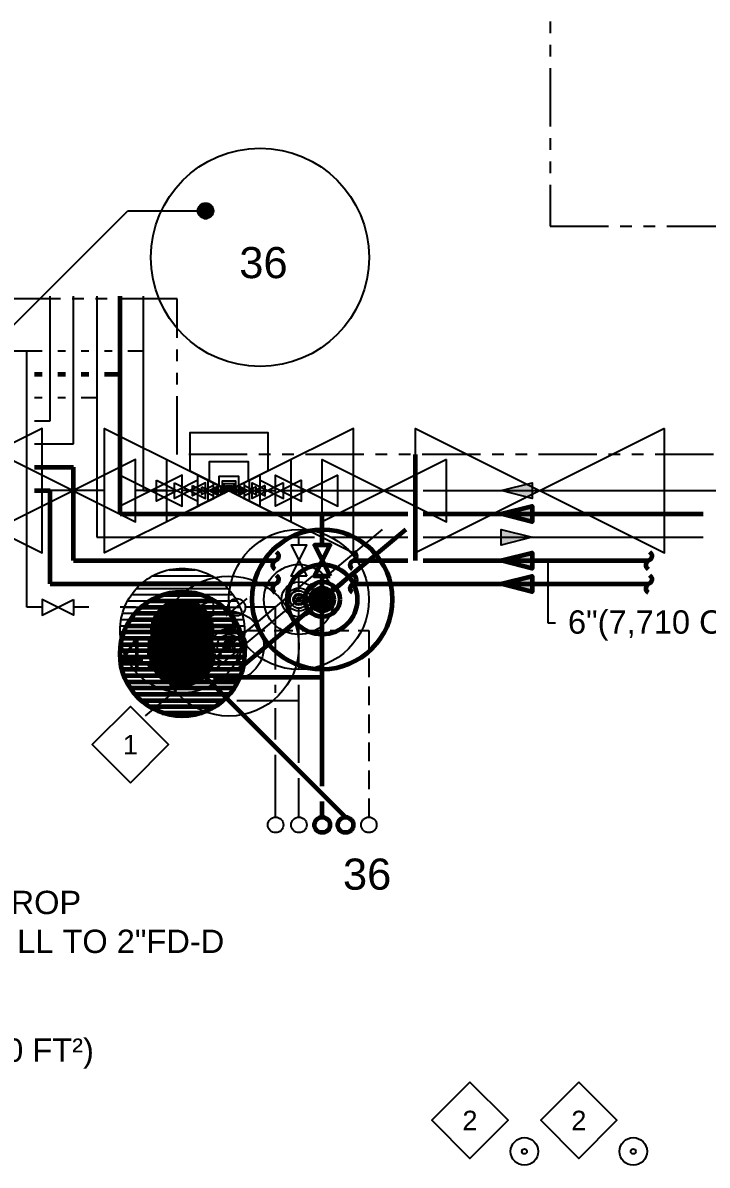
# Model space of a CAD drawing. Extents: x -3677 to 22148, y -333 to 1817.
# Drawn here: x -779.5 to -515.5, y 53.4 to 494.3 of the extents above; entities that cross this region are included whole.
import ezdxf
from ezdxf import colors
from ezdxf.entities.mleader import LeaderData, LeaderLine
from ezdxf.enums import TextEntityAlignment as Align
from ezdxf.math import Vec2, Vec3

# ---------------------------------------------------------------- set-up
doc = ezdxf.new("R2010")
doc.units = 0
doc.header["$LTSCALE"] = 36
doc.header["$MEASUREMENT"] = 0
doc.linetypes.add('PHANTOM2', pattern=[1.25, 0.625, -0.125, 0.125, -0.125, 0.125, -0.125])
doc.linetypes.add('VENT', pattern=[0.3, 0.2, -0.1])
for name, color, linetype in [('G-ANNO-TEXT', 70, 'Continuous'), ('G-ANNO-TEXT @ 96', 70, 'Continuous'), ('P-14HW-N', 3, 'Continuous'), ('P-14HWC-N', 2, 'Continuous'), ('P-HW-N', 1, 'Continuous'), ('P-HW-N @ 1 (1)', 1, 'Continuous'), ('P-HW-N @ 1 (2)', 1, 'Continuous'), ('P-HW-N @ 12', 1, 'Continuous'), ('P-HW-N @ 128', 1, 'Continuous'), ('P-HW-N @ 16', 1, 'Continuous'), ('P-HW-N @ 192', 1, 'Continuous'), ('P-HW-N @ 2', 1, 'Continuous'), ('P-HW-N @ 24', 1, 'Continuous'), ('P-HW-N @ 384', 1, 'Continuous'), ('P-HW-N @ 4', 1, 'Continuous'), ('P-HW-N @ 48', 1, 'Continuous'), ('P-HW-N @ 64', 1, 'Continuous'), ('P-HW-N @ 768', 1, 'Continuous'), ('P-HW-N @ 8', 1, 'Continuous'), ('P-HW-N @ 96', 1, 'Continuous'), ('P-HWC-N', 2, 'Continuous'), ('P-HWC-N @ 1 (1)', 2, 'Continuous'), ('P-HWC-N @ 1 (2)', 2, 'Continuous'), ('P-HWC-N @ 12', 2, 'Continuous'), ('P-HWC-N @ 128', 2, 'Continuous'), ('P-HWC-N @ 16', 2, 'Continuous'), ('P-HWC-N @ 192', 2, 'Continuous'), ('P-HWC-N @ 2', 2, 'Continuous'), ('P-HWC-N @ 24', 2, 'Continuous'), ('P-HWC-N @ 384', 2, 'Continuous'), ('P-HWC-N @ 4', 2, 'Continuous'), ('P-HWC-N @ 48', 2, 'Continuous'), ('P-HWC-N @ 64', 2, 'Continuous'), ('P-HWC-N @ 768', 2, 'Continuous'), ('P-HWC-N @ 8', 2, 'Continuous'), ('P-HWC-N @ 96', 2, 'Continuous'), ('P-SANV-N', 5, 'VENT'), ('P-SANV-N @ 1 (1)', 5, 'VENT'), ('P-SANV-N @ 1 (2)', 5, 'VENT'), ('P-SANV-N @ 12', 5, 'VENT'), ('P-SANV-N @ 128', 5, 'VENT'), ('P-SANV-N @ 16', 5, 'VENT'), ('P-SANV-N @ 192', 5, 'VENT'), ('P-SANV-N @ 2', 5, 'VENT'), ('P-SANV-N @ 24', 5, 'VENT'), ('P-SANV-N @ 384', 5, 'VENT'), ('P-SANV-N @ 4', 5, 'VENT'), ('P-SANV-N @ 48', 5, 'VENT'), ('P-SANV-N @ 64', 5, 'VENT'), ('P-SANV-N @ 768', 5, 'VENT'), ('P-SANV-N @ 8', 5, 'VENT'), ('P-SANV-N @ 96', 5, 'VENT'), ('P-STRM-N', 2, 'Continuous'), ('P-STRM-N @ 96', 2, 'Continuous')]:
    doc.layers.add(name, color=color, linetype=linetype)
for name, color, linetype, lineweight in [('P-CW-N', 4, 'Continuous', 60), ('P-CW-N @ 1 (1)', 4, 'Continuous', 60), ('P-CW-N @ 1 (2)', 4, 'Continuous', 60), ('P-CW-N @ 12', 4, 'Continuous', 60), ('P-CW-N @ 128', 4, 'Continuous', 60), ('P-CW-N @ 16', 4, 'Continuous', 60), ('P-CW-N @ 192', 4, 'Continuous', 60), ('P-CW-N @ 2', 4, 'Continuous', 60), ('P-CW-N @ 24', 4, 'Continuous', 60), ('P-CW-N @ 384', 4, 'Continuous', 60), ('P-CW-N @ 4', 4, 'Continuous', 60), ('P-CW-N @ 48', 4, 'Continuous', 60), ('P-CW-N @ 64', 4, 'Continuous', 60), ('P-CW-N @ 768', 4, 'Continuous', 60), ('P-CW-N @ 8', 4, 'Continuous', 60), ('P-CW-N @ 96', 4, 'Continuous', 60), ('P-GAS-N', 3, 'Continuous', 60), ('P-GAS-N @ 96', 3, 'Continuous', 60), ('P-SAN-N', 6, 'Continuous', 60), ('P-SAN-N @ 1 (1)', 6, 'Continuous', 60), ('P-SAN-N @ 1 (2)', 6, 'Continuous', 60), ('P-SAN-N @ 12', 6, 'Continuous', 60), ('P-SAN-N @ 128', 6, 'Continuous', 60), ('P-SAN-N @ 16', 6, 'Continuous', 60), ('P-SAN-N @ 192', 6, 'Continuous', 60), ('P-SAN-N @ 2', 6, 'Continuous', 60), ('P-SAN-N @ 24', 6, 'Continuous', 60), ('P-SAN-N @ 384', 6, 'Continuous', 60), ('P-SAN-N @ 4', 6, 'Continuous', 60), ('P-SAN-N @ 48', 6, 'Continuous', 60), ('P-SAN-N @ 64', 6, 'Continuous', 60), ('P-SAN-N @ 768', 6, 'Continuous', 60), ('P-SAN-N @ 8', 6, 'Continuous', 60), ('P-SAN-N @ 96', 6, 'Continuous', 60)]:
    doc.layers.add(name, color=color, linetype=linetype, lineweight=lineweight)
doc.layers.add('P-SAN-DFU', color=7, linetype='Continuous', plot=False)
doc.styles.add('Arial', font='arial.ttf')
doc.dimstyles.new('Loop096', dxfattribs={"dimscale": 0, "dimtxt": 0.09375, "dimasz": 0.03125, "dimexe": 0.0625, "dimexo": 0.0625, "dimgap": 0.09375, "dimtad": 1, "dimdec": 4, "dimzin": 3, "dimdsep": 46, "dimlunit": 4, "dimtxsty": 'Arial', "dimblk": 'OBLIQUE', "dimcen": 0.09375, "dimdle": 0.0625, "dimclrd": 256, "dimclre": 256, "dimclrt": 256, "dimadec": 4, "dimazin": 0, "dimtfac": 0.8, "dimtdec": 4, "dimtix": 1, "dimtofl": 0, "dimtmove": 1, "dimatfit": 0, "dimldrblk": 'LeaderNoteBlock', "dimfxl": 1, "dimfrac": 1, "dimtolj": 1, "dimtzin": 0, "dimlwd": -1, "dimlwe": -1, "dimarcsym": 0})

# ---------------------------------------------------------------- blocks, each defined once
blk = doc.blocks.new('*U4')
blk.add_circle((0, 0), 0.0312)
blk = doc.blocks.new('DIAMOND TAG')
blk.add_lwpolyline([(0, -0.1533), (0.1533, 0), (0, 0.1533), (-0.1533, 0)], close=True)
at = {"style": 'Arial'}
blk.add_attdef('XXX', text='', height=0.0781, dxfattribs=at).set_placement((0, 0), align=Align.MIDDLE)
blk = doc.blocks.new('*U3')
h = blk.add_hatch()
h.set_pattern_fill('ANSI31', color=256, scale=0.025, angle=135)
edge = h.paths.add_edge_path()
edge.add_arc((0, 0), 0.03125, 0, 360)
blk.add_circle((0, 0), 0.03125)
blk = doc.blocks.new('continuation')
blk.add_lwpolyline([(-0.0028, -0.0347, -0.625102), (0, 0, 0.625102), (0.0028, 0.0347)], format="xyb")
blk = doc.blocks.new('*U167')
at = {"layer": 'P-SAN-N @ 1 (1)'}
blk.add_blockref('*U3', (-718, 250.73), dxfattribs=at)
at = {"layer": 'P-SAN-N @ 1 (2)'}
blk.add_blockref('*U3', (-718, 250.73), dxfattribs=at)
at = {"layer": 'P-SAN-N @ 12', "xscale": 12, "yscale": 12, "zscale": 12}
blk.add_blockref('*U3', (-718, 250.73), dxfattribs=at)
at = {"layer": 'P-SAN-N @ 128', "xscale": 128, "yscale": 128, "zscale": 128}
blk.add_blockref('*U3', (-718, 250.73), dxfattribs=at)
at = {"layer": 'P-SAN-N @ 16', "xscale": 16, "yscale": 16, "zscale": 16}
blk.add_blockref('*U3', (-718, 250.73), dxfattribs=at)
at = {"layer": 'P-SAN-N @ 192', "xscale": 192, "yscale": 192, "zscale": 192}
blk.add_blockref('*U3', (-718, 250.73), dxfattribs=at)
at = {"layer": 'P-SAN-N @ 2', "xscale": 2, "yscale": 2, "zscale": 2}
blk.add_blockref('*U3', (-718, 250.73), dxfattribs=at)
at = {"layer": 'P-SAN-N @ 24', "xscale": 24, "yscale": 24, "zscale": 24}
blk.add_blockref('*U3', (-718, 250.73), dxfattribs=at)
at = {"layer": 'P-SAN-N @ 384', "xscale": 384, "yscale": 384, "zscale": 384}
blk.add_blockref('*U3', (-718, 250.73), dxfattribs=at)
at = {"layer": 'P-SAN-N @ 4', "xscale": 4, "yscale": 4, "zscale": 4}
blk.add_blockref('*U3', (-718, 250.73), dxfattribs=at)
at = {"layer": 'P-SAN-N @ 48', "xscale": 48, "yscale": 48, "zscale": 48}
blk.add_blockref('*U3', (-718, 250.73), dxfattribs=at)
at = {"layer": 'P-SAN-N @ 64', "xscale": 64, "yscale": 64, "zscale": 64}
blk.add_blockref('*U3', (-718, 250.73), dxfattribs=at)
at = {"layer": 'P-SAN-N @ 768', "xscale": 768, "yscale": 768, "zscale": 768}
blk.add_blockref('*U3', (-718, 250.73), dxfattribs=at)
at = {"layer": 'P-SAN-N @ 8', "xscale": 8, "yscale": 8, "zscale": 8}
blk.add_blockref('*U3', (-718, 250.73), dxfattribs=at)
at = {"layer": 'P-SAN-N @ 96', "xscale": 96, "yscale": 96, "zscale": 96}
blk.add_blockref('*U3', (-718, 250.73), dxfattribs=at)
blk = doc.blocks.new('*U168')
at = {"layer": 'P-SANV-N @ 1 (1)'}
blk.add_blockref('*U3', (-718, 259.73), dxfattribs=at)
at = {"layer": 'P-SANV-N @ 1 (2)'}
blk.add_blockref('*U3', (-718, 259.73), dxfattribs=at)
at = {"layer": 'P-SANV-N @ 12', "xscale": 12, "yscale": 12, "zscale": 12}
blk.add_blockref('*U3', (-718, 259.73), dxfattribs=at)
at = {"layer": 'P-SANV-N @ 128', "xscale": 128, "yscale": 128, "zscale": 128}
blk.add_blockref('*U3', (-718, 259.73), dxfattribs=at)
at = {"layer": 'P-SANV-N @ 16', "xscale": 16, "yscale": 16, "zscale": 16}
blk.add_blockref('*U3', (-718, 259.73), dxfattribs=at)
at = {"layer": 'P-SANV-N @ 192', "xscale": 192, "yscale": 192, "zscale": 192}
blk.add_blockref('*U3', (-718, 259.73), dxfattribs=at)
at = {"layer": 'P-SANV-N @ 2', "xscale": 2, "yscale": 2, "zscale": 2}
blk.add_blockref('*U3', (-718, 259.73), dxfattribs=at)
at = {"layer": 'P-SANV-N @ 24', "xscale": 24, "yscale": 24, "zscale": 24}
blk.add_blockref('*U3', (-718, 259.73), dxfattribs=at)
at = {"layer": 'P-SANV-N @ 384', "xscale": 384, "yscale": 384, "zscale": 384}
blk.add_blockref('*U3', (-718, 259.73), dxfattribs=at)
at = {"layer": 'P-SANV-N @ 4', "xscale": 4, "yscale": 4, "zscale": 4}
blk.add_blockref('*U3', (-718, 259.73), dxfattribs=at)
at = {"layer": 'P-SANV-N @ 48', "xscale": 48, "yscale": 48, "zscale": 48}
blk.add_blockref('*U3', (-718, 259.73), dxfattribs=at)
at = {"layer": 'P-SANV-N @ 64', "xscale": 64, "yscale": 64, "zscale": 64}
blk.add_blockref('*U3', (-718, 259.73), dxfattribs=at)
at = {"layer": 'P-SANV-N @ 768', "xscale": 768, "yscale": 768, "zscale": 768}
blk.add_blockref('*U3', (-718, 259.73), dxfattribs=at)
at = {"layer": 'P-SANV-N @ 8', "xscale": 8, "yscale": 8, "zscale": 8}
blk.add_blockref('*U3', (-718, 259.73), dxfattribs=at)
at = {"layer": 'P-SANV-N @ 96', "xscale": 96, "yscale": 96, "zscale": 96}
blk.add_blockref('*U3', (-718, 259.73), dxfattribs=at)
blk = doc.blocks.new('DRAIN')
at = {"linetype": 'Continuous'}
blk.add_circle((0, 0), 0.0553, dxfattribs=at)
at = {"color": 7, "linetype": 'Continuous'}
blk.add_circle((0, 0), 0.01, dxfattribs=at)
blk = doc.blocks.new('PLMB BALL VALVES')
at = {"linetype": 'Continuous'}
blk.add_lwpolyline([(-0.0625, -0.03125), (-0.0625, 0.03125), (0.0625, -0.03125), (0.0625, 0.03125), (-0.0625, -0.03125)], dxfattribs=at)
blk = doc.blocks.new('*U25')
at = {"color": 7, "linetype": 'Continuous'}
blk.add_line((-0.03508, 0.04195), (0.03508, -0.04195), dxfattribs=at)
at = {"linetype": 'Continuous'}
blk.add_circle((0, 0), 0.03516, dxfattribs=at)
blk = doc.blocks.new('*U278')
at = {"layer": 'P-CW-N @ 1 (1)', "rotation": 90}
blk.add_blockref('*U25', (-664, 271.73), dxfattribs=at)
at = {"layer": 'P-CW-N @ 1 (2)', "rotation": 89.99999999999999}
blk.add_blockref('*U25', (-664, 271.73), dxfattribs=at)
at = {"layer": 'P-CW-N @ 12', "xscale": 12, "yscale": 12, "zscale": 12, "rotation": 89.99999999999999}
blk.add_blockref('*U25', (-664, 271.73), dxfattribs=at)
at = {"layer": 'P-CW-N @ 128', "xscale": 128, "yscale": 128, "zscale": 128, "rotation": 89.99999999999999}
blk.add_blockref('*U25', (-664, 271.73), dxfattribs=at)
at = {"layer": 'P-CW-N @ 16', "xscale": 16, "yscale": 16, "zscale": 16, "rotation": 89.99999999999999}
blk.add_blockref('*U25', (-664, 271.73), dxfattribs=at)
at = {"layer": 'P-CW-N @ 192', "xscale": 192, "yscale": 192, "zscale": 192, "rotation": 89.99999999999999}
blk.add_blockref('*U25', (-664, 271.73), dxfattribs=at)
at = {"layer": 'P-CW-N @ 2', "xscale": 2, "yscale": 2, "zscale": 2, "rotation": 89.99999999999999}
blk.add_blockref('*U25', (-664, 271.73), dxfattribs=at)
at = {"layer": 'P-CW-N @ 24', "xscale": 24, "yscale": 24, "zscale": 24, "rotation": 89.99999999999999}
blk.add_blockref('*U25', (-664, 271.73), dxfattribs=at)
at = {"layer": 'P-CW-N @ 384', "xscale": 384, "yscale": 384, "zscale": 384, "rotation": 89.99999999999999}
blk.add_blockref('*U25', (-664, 271.73), dxfattribs=at)
at = {"layer": 'P-CW-N @ 4', "xscale": 4, "yscale": 4, "zscale": 4, "rotation": 89.99999999999999}
blk.add_blockref('*U25', (-664, 271.73), dxfattribs=at)
at = {"layer": 'P-CW-N @ 48', "xscale": 48, "yscale": 48, "zscale": 48, "rotation": 89.99999999999999}
blk.add_blockref('*U25', (-664, 271.73), dxfattribs=at)
at = {"layer": 'P-CW-N @ 64', "xscale": 64, "yscale": 64, "zscale": 64, "rotation": 89.99999999999999}
blk.add_blockref('*U25', (-664, 271.73), dxfattribs=at)
at = {"layer": 'P-CW-N @ 768', "xscale": 768, "yscale": 768, "zscale": 768, "rotation": 89.99999999999999}
blk.add_blockref('*U25', (-664, 271.73), dxfattribs=at)
at = {"layer": 'P-CW-N @ 8', "xscale": 8, "yscale": 8, "zscale": 8, "rotation": 89.99999999999999}
blk.add_blockref('*U25', (-664, 271.73), dxfattribs=at)
at = {"layer": 'P-CW-N @ 96', "xscale": 96, "yscale": 96, "zscale": 96, "rotation": 89.99999999999999}
blk.add_blockref('*U25', (-664, 271.73), dxfattribs=at)
blk = doc.blocks.new('*U279')
at = {"layer": 'P-HW-N @ 1 (1)', "rotation": 90}
blk.add_blockref('*U25', (-673, 271.73), dxfattribs=at)
at = {"layer": 'P-HW-N @ 1 (2)', "rotation": 89.99999999999999}
blk.add_blockref('*U25', (-673, 271.73), dxfattribs=at)
at = {"layer": 'P-HW-N @ 12', "xscale": 12, "yscale": 12, "zscale": 12, "rotation": 89.99999999999999}
blk.add_blockref('*U25', (-673, 271.73), dxfattribs=at)
at = {"layer": 'P-HW-N @ 128', "xscale": 128, "yscale": 128, "zscale": 128, "rotation": 89.99999999999999}
blk.add_blockref('*U25', (-673, 271.73), dxfattribs=at)
at = {"layer": 'P-HW-N @ 16', "xscale": 16, "yscale": 16, "zscale": 16, "rotation": 89.99999999999999}
blk.add_blockref('*U25', (-673, 271.73), dxfattribs=at)
at = {"layer": 'P-HW-N @ 192', "xscale": 192, "yscale": 192, "zscale": 192, "rotation": 89.99999999999999}
blk.add_blockref('*U25', (-673, 271.73), dxfattribs=at)
at = {"layer": 'P-HW-N @ 2', "xscale": 2, "yscale": 2, "zscale": 2, "rotation": 89.99999999999999}
blk.add_blockref('*U25', (-673, 271.73), dxfattribs=at)
at = {"layer": 'P-HW-N @ 24', "xscale": 24, "yscale": 24, "zscale": 24, "rotation": 89.99999999999999}
blk.add_blockref('*U25', (-673, 271.73), dxfattribs=at)
at = {"layer": 'P-HW-N @ 384', "xscale": 384, "yscale": 384, "zscale": 384, "rotation": 89.99999999999999}
blk.add_blockref('*U25', (-673, 271.73), dxfattribs=at)
at = {"layer": 'P-HW-N @ 4', "xscale": 4, "yscale": 4, "zscale": 4, "rotation": 89.99999999999999}
blk.add_blockref('*U25', (-673, 271.73), dxfattribs=at)
at = {"layer": 'P-HW-N @ 48', "xscale": 48, "yscale": 48, "zscale": 48, "rotation": 89.99999999999999}
blk.add_blockref('*U25', (-673, 271.73), dxfattribs=at)
at = {"layer": 'P-HW-N @ 64', "xscale": 64, "yscale": 64, "zscale": 64, "rotation": 89.99999999999999}
blk.add_blockref('*U25', (-673, 271.73), dxfattribs=at)
at = {"layer": 'P-HW-N @ 768', "xscale": 768, "yscale": 768, "zscale": 768, "rotation": 89.99999999999999}
blk.add_blockref('*U25', (-673, 271.73), dxfattribs=at)
at = {"layer": 'P-HW-N @ 8', "xscale": 8, "yscale": 8, "zscale": 8, "rotation": 89.99999999999999}
blk.add_blockref('*U25', (-673, 271.73), dxfattribs=at)
at = {"layer": 'P-HW-N @ 96', "xscale": 96, "yscale": 96, "zscale": 96, "rotation": 89.99999999999999}
blk.add_blockref('*U25', (-673, 271.73), dxfattribs=at)
blk = doc.blocks.new('*U285')
at = {"layer": 'P-HWC-N @ 1 (1)', "rotation": 90}
blk.add_blockref('*U25', (-700, 253.73), dxfattribs=at)
at = {"layer": 'P-HWC-N @ 1 (2)', "rotation": 89.99999999999999}
blk.add_blockref('*U25', (-700, 253.73), dxfattribs=at)
at = {"layer": 'P-HWC-N @ 12', "xscale": 12, "yscale": 12, "zscale": 12, "rotation": 89.99999999999999}
blk.add_blockref('*U25', (-700, 253.73), dxfattribs=at)
at = {"layer": 'P-HWC-N @ 128', "xscale": 128, "yscale": 128, "zscale": 128, "rotation": 89.99999999999999}
blk.add_blockref('*U25', (-700, 253.73), dxfattribs=at)
at = {"layer": 'P-HWC-N @ 16', "xscale": 16, "yscale": 16, "zscale": 16, "rotation": 89.99999999999999}
blk.add_blockref('*U25', (-700, 253.73), dxfattribs=at)
at = {"layer": 'P-HWC-N @ 192', "xscale": 192, "yscale": 192, "zscale": 192, "rotation": 89.99999999999999}
blk.add_blockref('*U25', (-700, 253.73), dxfattribs=at)
at = {"layer": 'P-HWC-N @ 2', "xscale": 2, "yscale": 2, "zscale": 2, "rotation": 89.99999999999999}
blk.add_blockref('*U25', (-700, 253.73), dxfattribs=at)
at = {"layer": 'P-HWC-N @ 24', "xscale": 24, "yscale": 24, "zscale": 24, "rotation": 89.99999999999999}
blk.add_blockref('*U25', (-700, 253.73), dxfattribs=at)
at = {"layer": 'P-HWC-N @ 384', "xscale": 384, "yscale": 384, "zscale": 384, "rotation": 89.99999999999999}
blk.add_blockref('*U25', (-700, 253.73), dxfattribs=at)
at = {"layer": 'P-HWC-N @ 4', "xscale": 4, "yscale": 4, "zscale": 4, "rotation": 89.99999999999999}
blk.add_blockref('*U25', (-700, 253.73), dxfattribs=at)
at = {"layer": 'P-HWC-N @ 48', "xscale": 48, "yscale": 48, "zscale": 48, "rotation": 89.99999999999999}
blk.add_blockref('*U25', (-700, 253.73), dxfattribs=at)
at = {"layer": 'P-HWC-N @ 64', "xscale": 64, "yscale": 64, "zscale": 64, "rotation": 89.99999999999999}
blk.add_blockref('*U25', (-700, 253.73), dxfattribs=at)
at = {"layer": 'P-HWC-N @ 768', "xscale": 768, "yscale": 768, "zscale": 768, "rotation": 89.99999999999999}
blk.add_blockref('*U25', (-700, 253.73), dxfattribs=at)
at = {"layer": 'P-HWC-N @ 8', "xscale": 8, "yscale": 8, "zscale": 8, "rotation": 89.99999999999999}
blk.add_blockref('*U25', (-700, 253.73), dxfattribs=at)
at = {"layer": 'P-HWC-N @ 96', "xscale": 96, "yscale": 96, "zscale": 96, "rotation": 89.99999999999999}
blk.add_blockref('*U25', (-697, 268.73), dxfattribs=at)
blk = doc.blocks.new('*U48')
for p, q in [((-0.0625, 0), (-0.09375, 0)), ((0.0625, 0), (0.09375, 0))]:
    blk.add_line(p, q)
at = {"linetype": 'Continuous'}
for points in [[(-0.21875, 0.03125), (-0.09375, -0.03125), (-0.09375, 0.03125), (-0.21875, -0.03125), (-0.21875, 0.03125)], [(-0.0195, -0.00975), (-0.0625, -0.03125), (-0.0625, 0.03125), (-0.0195, 0.00975)], [(-0.0195, 0.00975), (-0.0195, 0.02925), (0.0195, 0.02925), (0.0195, 0.00975)], [(0.0195, -0.00975), (0.0625, -0.03125), (0.0625, 0.03125), (0.0195, 0.00975)], [(0.21875, 0.03125), (0.09375, -0.03125), (0.09375, 0.03125), (0.21875, -0.03125), (0.21875, 0.03125)], [(-0.0195, -0.00975), (0, 0), (-0.0195, 0.00975)], [(0.0195, 0.00975), (0, 0), (0.0195, -0.00975)]]:
    blk.add_lwpolyline(points, dxfattribs=at)
blk = doc.blocks.new('*U296')
at = {"layer": 'P-HWC-N @ 1 (1)'}
blk.add_blockref('*U48', (-700, 313.73), dxfattribs=at)
at = {"layer": 'P-HWC-N @ 1 (2)'}
blk.add_blockref('*U48', (-700, 313.73), dxfattribs=at)
at = {"layer": 'P-HWC-N @ 12', "xscale": 12, "yscale": 12, "zscale": 12}
blk.add_blockref('*U48', (-700, 313.73), dxfattribs=at)
at = {"layer": 'P-HWC-N @ 128', "xscale": 128, "yscale": 128, "zscale": 128}
blk.add_blockref('*U48', (-700, 313.73), dxfattribs=at)
at = {"layer": 'P-HWC-N @ 16', "xscale": 16, "yscale": 16, "zscale": 16}
blk.add_blockref('*U48', (-700, 313.73), dxfattribs=at)
at = {"layer": 'P-HWC-N @ 192', "xscale": 192, "yscale": 192, "zscale": 192}
blk.add_blockref('*U48', (-700, 313.73), dxfattribs=at)
at = {"layer": 'P-HWC-N @ 2', "xscale": 2, "yscale": 2, "zscale": 2}
blk.add_blockref('*U48', (-700, 313.73), dxfattribs=at)
at = {"layer": 'P-HWC-N @ 24', "xscale": 24, "yscale": 24, "zscale": 24}
blk.add_blockref('*U48', (-700, 313.73), dxfattribs=at)
at = {"layer": 'P-HWC-N @ 384', "xscale": 384, "yscale": 384, "zscale": 384}
blk.add_blockref('*U48', (-700, 313.73), dxfattribs=at)
at = {"layer": 'P-HWC-N @ 4', "xscale": 4, "yscale": 4, "zscale": 4}
blk.add_blockref('*U48', (-700, 313.73), dxfattribs=at)
at = {"layer": 'P-HWC-N @ 48', "xscale": 48, "yscale": 48, "zscale": 48}
blk.add_blockref('*U48', (-700, 313.73), dxfattribs=at)
at = {"layer": 'P-HWC-N @ 64', "xscale": 64, "yscale": 64, "zscale": 64}
blk.add_blockref('*U48', (-700, 313.73), dxfattribs=at)
at = {"layer": 'P-HWC-N @ 768', "xscale": 768, "yscale": 768, "zscale": 768}
blk.add_blockref('*U48', (-700, 313.73), dxfattribs=at)
at = {"layer": 'P-HWC-N @ 8', "xscale": 8, "yscale": 8, "zscale": 8}
blk.add_blockref('*U48', (-700, 313.73), dxfattribs=at)
at = {"layer": 'P-HWC-N @ 96', "xscale": 96, "yscale": 96, "zscale": 96}
blk.add_blockref('*U48', (-700, 313.73), dxfattribs=at)
blk = doc.blocks.new('FlowArrow')
blk.add_hatch(color=256).paths.add_polyline_path([(-0.125, 0), (0, -0.03125), (0, 0.03125)])
blk.add_lwpolyline([(-0.125, 0), (0, 0.03125), (0, -0.03125), (-0.125, 0)])
blk = doc.blocks.new('_Oblique')
at = {"color": 0, "linetype": 'ByBlock', "lineweight": -2}
blk.add_line((-0.5, -0.5), (0.5, 0.5), dxfattribs=at)
blk = doc.blocks.new('LeaderNoteBlock')
blk.add_ellipse((0, 0), major_axis=(1, 0), ratio=0.25, start_param=5.387521, end_param=10.320443)

msp = doc.modelspace()

# ---------------------------------------------------------------- linework, layer by layer
at = {"layer": 'G-ANNO-TEXT', "linetype": 'PHANTOM2'}
msp.add_lwpolyline([(-1024, 1023.73), (-588, 939.73), (-588, 611.73), (-576, 611.73), (-576, 415.73), (-468, 415.73), (-468, 327.73), (-720, 327.73), (-720, 387.73), (-812, 387.73), (-812, 757.73), (-1024, 757.73)], close=True, dxfattribs=at)
at = {"layer": 'P-14HW-N'}
for p, q in [((-769, 340.73), (-769, 388.73)), ((-775, 340.73), (-769, 340.73))]:
    msp.add_line(p, q, dxfattribs=at)
at = {"layer": 'P-14HWC-N'}
for p, q in [((-760, 331.73), (-760, 388.73)), ((-775, 331.73), (-760, 331.73))]:
    msp.add_line(p, q, dxfattribs=at)
at = {"layer": 'P-CW-N'}
for p, q in [((-742, 304.73), (-742, 388.73)), ((-775, 358.73), (-772, 358.73)), ((-766, 358.73), (-763, 358.73)), ((-757, 358.73), (-754, 358.73)), ((-748, 358.73), (-742, 358.73)), ((-742, 304.73), (-631, 304.73)), ((-664, 292.73), (-664, 304.73)), ((-625, 304.73), (-517, 304.73)), ((-664, 274.73), (-664, 280.73)), ((-664, 199.73), (-664, 268.73)), ((-718, 241.73), (-712, 241.73)), ((-706, 241.73), (-664, 241.73)), ((-664, 187.73), (-664, 193.73))]:
    msp.add_line(p, q, dxfattribs=at)
at = {"layer": 'P-GAS-N'}
for p, q in [((-628, 286.73), (-628, 327.73)), ((-775, 322.73), (-760, 322.73)), ((-760, 286.73), (-760, 322.73)), ((-775, 313.73), (-769, 313.73)), ((-769, 277.73), (-769, 313.73)), ((-760, 286.73), (-682, 286.73)), ((-652, 286.73), (-630.99, 286.73)), ((-625.01, 286.73), (-538, 286.73)), ((-769, 277.73), (-682, 277.73)), ((-652, 277.73), (-538, 277.73))]:
    msp.add_line(p, q, dxfattribs=at)
at = {"layer": 'P-HW-N'}
for p, q in [((-751, 388.73), (-751, 295.73)), ((-775, 349.73), (-772, 349.73)), ((-766, 349.73), (-763, 349.73)), ((-757, 349.73), (-751, 349.73)), ((-751, 295.73), (-667, 295.73)), ((-673, 292.73), (-673, 295.73)), ((-661, 295.73), (-631, 295.73)), ((-625, 295.73), (-517, 295.73)), ((-673, 274.73), (-673, 280.73)), ((-673, 244.73), (-673, 268.73)), ((-673, 208.73), (-673, 238.73)), ((-718, 232.73), (-703, 232.73)), ((-697, 232.73), (-673, 232.73)), ((-673, 187.73), (-673, 202.73))]:
    msp.add_line(p, q, dxfattribs=at)
at = {"layer": 'P-HWC-N'}
for p, q in [((-733, 313.73), (-733, 388.73)), ((-784, 367.73), (-772, 367.73)), ((-778, 268.73), (-778, 367.73)), ((-766, 367.73), (-763, 367.73)), ((-757, 367.73), (-754, 367.73)), ((-748, 367.73), (-745, 367.73)), ((-739, 367.73), (-733, 367.73)), ((-733, 313.73), (-721, 313.73)), ((-679, 313.73), (-631, 313.73)), ((-625, 313.73), (-381.98, 313.73)), ((-772, 268.73), (-778, 268.73)), ((-754, 268.73), (-760, 268.73)), ((-736, 268.73), (-742, 268.73)), ((-724, 268.73), (-718, 268.73)), ((-700, 268.73), (-706, 268.73)), ((-682, 268.73), (-694, 268.73)), ((-682, 244.73), (-682, 268.73)), ((-682, 235.73), (-682, 238.73)), ((-682, 217.73), (-682, 229.73)), ((-682, 187.73), (-682, 211.73))]:
    msp.add_line(p, q, dxfattribs=at)
at = {"layer": 'P-SAN-DFU'}
msp.add_circle((-688, 403.73), 42.11, dxfattribs=at)
at = {"layer": 'P-SAN-N'}
msp.add_line((-718, 250.73), (-655, 187.73), dxfattribs=at)
at = {"layer": 'P-SANV-N'}
for p, q in [((-715, 259.73), (-646, 259.73)), ((-646, 259.73), (-646, 187.73))]:
    msp.add_line(p, q, dxfattribs=at)
at = {"layer": 'P-STRM-N'}
for p, q in [((-793, 367.73), (-739, 421.73)), ((-739, 421.73), (-712, 421.73))]:
    msp.add_line(p, q, dxfattribs=at)

# ---------------------------------------------------------------- block references
at = {"layer": 'G-ANNO-TEXT @ 96', "xscale": 96, "yscale": 96, "zscale": 96}
msp.add_blockref('DIAMOND TAG', (-738, 215.73), dxfattribs=at).add_auto_attribs({'XXX': '1'})
at = {"layer": 'G-ANNO-TEXT @ 96'}
ref = msp.add_blockref('DIAMOND TAG', (-607, 70.73), dxfattribs=dict(at, xscale=96, yscale=96, zscale=96, rotation=180))
ref.add_attrib('XXX', '2', dxfattribs={"layer": '0', "height": 7.5, "style": 'Arial'}).set_placement((-607, 70.73), align=Align.MIDDLE)
ref = msp.add_blockref('DIAMOND TAG', (-565, 70.73), dxfattribs=dict(at, xscale=96, yscale=96, zscale=96, rotation=180))
ref.add_attrib('XXX', '2', dxfattribs={"layer": '0', "height": 7.5, "style": 'Arial'}).set_placement((-565, 70.73), align=Align.MIDDLE)
at = {"layer": 'P-CW-N'}
msp.add_blockref('*U278', (0, 0), dxfattribs=at)
at = {"layer": 'P-CW-N @ 96', "xscale": 96, "yscale": 96, "zscale": 96}
msp.add_blockref('FlowArrow', (-583, 304.73), dxfattribs=at)
for name, p, rotation in [('PLMB BALL VALVES', (-664, 286.73), 90), ('*U4', (-664, 184.73), 180)]:
    msp.add_blockref(name, p, dxfattribs=dict(at, rotation=rotation))
at = {"layer": 'P-GAS-N @ 96', "xscale": 96, "yscale": 96, "zscale": 96}
for p, rotation in [((-682, 286.73), 180), ((-538, 286.77), 180.0000000000001), ((-682, 277.73), 180), ((-538, 277.73), 180)]:
    msp.add_blockref('continuation', p, dxfattribs=dict(at, rotation=rotation))
for name, p in [('continuation', (-652, 286.73)), ('FlowArrow', (-583, 286.73)), ('continuation', (-652, 277.73)), ('FlowArrow', (-583, 277.73))]:
    msp.add_blockref(name, p, dxfattribs=at)
at = {"layer": 'P-HW-N'}
msp.add_blockref('*U279', (0, 0), dxfattribs=at)
at = {"layer": 'P-HW-N @ 96', "xscale": 96, "yscale": 96, "zscale": 96}
for name, p, rotation in [('FlowArrow', (-595, 295.73), 180), ('PLMB BALL VALVES', (-673, 286.73), 90), ('*U4', (-673, 184.73), 180)]:
    msp.add_blockref(name, p, dxfattribs=dict(at, rotation=rotation))
at = {"layer": 'P-HWC-N'}
for name in ['*U296', '*U285']:
    msp.add_blockref(name, (0, 0), dxfattribs=at)
at = {"layer": 'P-HWC-N @ 96', "xscale": 96, "yscale": 96, "zscale": 96}
for name, p in [('FlowArrow', (-583, 313.73)), ('PLMB BALL VALVES', (-712, 268.73))]:
    msp.add_blockref(name, p, dxfattribs=at)
at = {"layer": 'P-HWC-N @ 96', "xscale": 96, "yscale": 96, "zscale": 96, "rotation": 180}
for name, p in [('PLMB BALL VALVES', (-766, 268.73)), ('*U4', (-682, 184.73))]:
    msp.add_blockref(name, p, dxfattribs=at)
at = {"layer": 'P-SAN-N'}
msp.add_blockref('*U167', (0, 0), dxfattribs=at)
at = {"layer": 'P-SAN-N @ 96', "xscale": 96, "yscale": 96, "zscale": 96, "rotation": 180}
msp.add_blockref('*U4', (-655, 184.73), dxfattribs=at)
at = {"layer": 'P-SANV-N'}
msp.add_blockref('*U168', (0, 0), dxfattribs=at)
at = {"layer": 'P-SANV-N @ 96', "xscale": 96, "yscale": 96, "zscale": 96, "rotation": 180}
msp.add_blockref('*U4', (-646, 184.73), dxfattribs=at)
at = {"layer": 'P-STRM-N @ 96', "xscale": 96, "yscale": 96, "zscale": 96}
for name, p in [('*U3', (-709, 421.73)), ('DRAIN', (-586, 58.73)), ('DRAIN', (-544, 58.73))]:
    msp.add_blockref(name, p, dxfattribs=at)

# ---------------------------------------------------------------- texts
at = {"layer": 'G-ANNO-TEXT', "insert": (-569.2, 267.53), "char_height": 9, "attachment_point": 1, "style": 'Arial'}
msp.add_mtext_dynamic_manual_height_columns('6"(7,710 CFH)', width=85.2, gutter_width=45, heights=[0], dxfattribs=at)
at = {"layer": 'P-SAN-DFU', "color": 3, "char_height": 12, "attachment_point": 1, "style": 'Arial'}
for insert in [(-696, 407.73), (-656, 171.73)]:
    msp.add_mtext_dynamic_manual_height_columns('36', width=68, gutter_width=60, heights=[0], dxfattribs=dict(at, insert=insert))
at = {"layer": 'P-SAN-DFU', "insert": (-742, 256.73), "char_height": 12, "attachment_point": 1, "style": 'Arial'}
msp.add_mtext_dynamic_manual_height_columns('45', width=68, gutter_width=60, heights=[0], dxfattribs=at)

# ---------------------------------------------------------------- leaders
at = {"layer": 'G-ANNO-TEXT'}
msp.add_leader([(-577, 286.73), (-577, 262.73), (-574, 262.73)], dimstyle='Loop096', override={"dimscale": 0}, dxfattribs=at)
ml = msp.add_multileader_mtext('Standard', dxfattribs=at)
ml.set_content('4"SS\\P{\\A1;2"ST - DROP \\PAND SPILL TO 2"FD-D}', color=256, style='Arial')
ml.set_leader_properties(color=256, linetype='ByLayer', lineweight=-1)
ml.build(insert=Vec2(0, 0))
ml.multileader.update_dxf_attribs({"has_dogleg": 0, "dogleg_length": 0.125, "arrow_head_size": 12, "scale": 96})
ctx = ml.context
ctx.base_point, ctx.scale, ctx.char_height, ctx.arrow_head_size, ctx.landing_gap_size, ctx.plane_origin = Vec3(-835, 169.73), 96, 9, 12, 3, Vec3(-871, 244.73)
notes = []
notes.append((ctx, [(0, (1, 1, 0), (-847, 169.73), (1, 0), 12, [(0, [(-865, 241.73), (-850, 169.73)], 0, [])])]))
ctx.mtext.insert, ctx.mtext.flow_direction = Vec3(-832, 174.31), 5
ml = msp.add_multileader_mtext('Standard', dxfattribs=at)
ml.set_content('\\A1;4"ST(500 FT²)\\P{\\H0.8x;\\S3#4;}"CW', color=256, style='Arial')
ml.set_leader_properties(color=256, linetype='ByLayer', lineweight=-1)
ml.build(insert=Vec2(0, 0))
ml.multileader.update_dxf_attribs({"has_dogleg": 0, "dogleg_length": 0.125, "arrow_head_size": 12, "scale": 96})
ctx = ml.context
ctx.base_point, ctx.scale, ctx.char_height, ctx.arrow_head_size, ctx.landing_gap_size, ctx.plane_origin = Vec3(-835, 97.73), 96, 9, 12, 3, Vec3(-865, 79.73)
notes.append((ctx, [(0, (1, 1, 0), (-847, 97.73), (1, 0), 12, [(0, [(-865, 79.73), (-847, 97.73)], 0, [])])]))
ctx.mtext.insert, ctx.mtext.flow_direction = Vec3(-832, 102.31), 5
for ctx, leaders in notes:
    for number, flags, end, landing, length, lines in leaders:
        leader = LeaderData()
        leader.index, (leader.has_last_leader_line, leader.has_dogleg_vector, leader.attachment_direction) = number, flags
        leader.last_leader_point, leader.dogleg_vector, leader.dogleg_length = Vec3(end), Vec3(landing), length
        for number, points, colour, breaks in lines:
            line = LeaderLine()
            line.index, line.vertices, line.color, line.breaks = number, Vec3.list(points), colors.encode_raw_color(colour), breaks
            leader.lines.append(line)
        ctx.leaders.append(leader)

doc.saveas('drawing.dxf')
